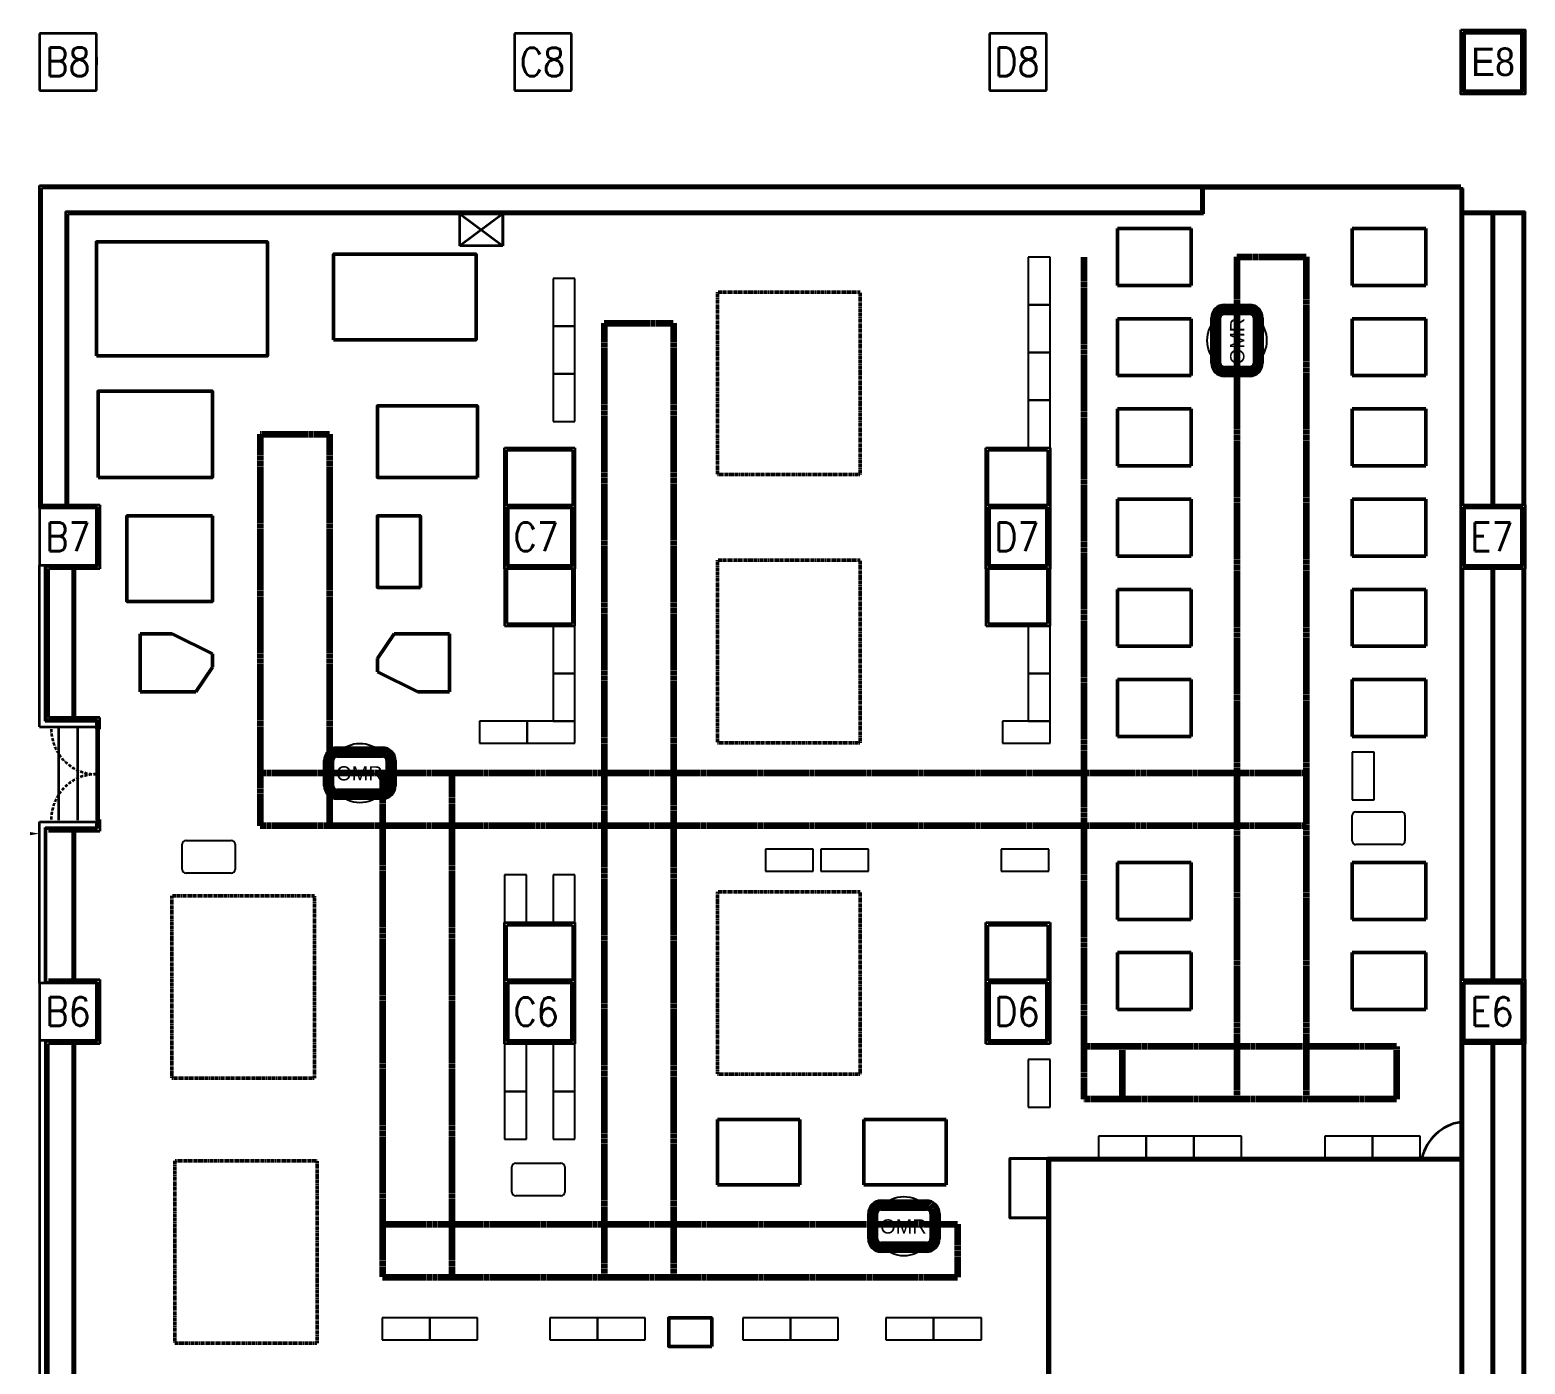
# Model space of a CAD drawing. Header units: millimetres. Extents: x 6214 to 9362, y 2671 to 7806.
# Drawn here: x 6214 to 9362, y 4996 to 7806 of the extents above; entities that cross this region are included whole.
import ezdxf

# ---------------------------------------------------------------- set-up
doc = ezdxf.new("R2010")
doc.units = ezdxf.units.MM
for name, pattern in [('ACISOWELD', [3, 2, -1]), ('AM_ISO02W050x2', [3.75, 3, -0.75]), ('HIDDEN', [9.525, 6.35, -3.175])]:
    doc.linetypes.add(name, pattern=pattern)
for name, color, linetype, lineweight in [('Arch', 7, 'Continuous', 35), ('M06-Machine', 150, 'Continuous', 50), ('M09-桌子', 11, 'Continuous', 40)]:
    doc.layers.add(name, color=color, linetype=linetype, lineweight=lineweight)
doc.styles.add('AEH', font='SIMPLEX.shx', dxfattribs={"width": 0.9, "bigfont": 'ae.shx'})
doc.styles.get("Standard").update_dxf_attribs({"font": 'arial.ttf'})

# ---------------------------------------------------------------- blocks, each defined once
blk = doc.blocks.new('Taping')
at = {"layer": 'M06-Machine'}
for p, q in [((-68.8, 173), (68.8, 173)), ((-68.8, 0), (-68.8, 173)), ((68.8, 173), (68.8, 0)), ((68.8, 0), (-68.8, 0))]:
    blk.add_line(p, q, dxfattribs=at)
blk = doc.blocks.new('TSK 300TX')
at = {"layer": 'M06-Machine'}
for p, q in [((122.3, 0), (0, 0)), ((0, 0), (0, -116.8)), ((122.3, -66.8), (122.3, 0)), ((122.3, -66.8), (80, -151.8)), ((52, -151.8), (0, -116.8)), ((52, -151.8), (80, -151.8))]:
    blk.add_line(p, q, dxfattribs=at)

msp = doc.modelspace()

# ---------------------------------------------------------------- hatches: boundary and pattern name
h = msp.add_hatch()
h.set_pattern_fill('ANSI31', color=1, angle=90, style=0)
h.set_pattern_definition([(135, (14942.672, -832.681), (-2.245064, -2.245064), [])])
edge = h.paths.add_edge_path()
edge.add_line((8720.6, 7104.4), (8720.6, 7199.6))
edge.add_arc((8728.6, 7104.4), 8, 180, 270)
edge.add_line((8781.7, 7096.4), (8728.6, 7096.4))
edge.add_arc((8728.6, 7199.6), 8, 90, 180)
edge.add_line((8728.6, 7207.6), (8781.7, 7207.6))
edge.add_arc((8781.7, 7104.4), 8, 270, 360)
edge.add_line((8789.7, 7199.6), (8789.7, 7104.4))
edge.add_arc((8781.7, 7199.6), 8, 0, 90)
edge = h.paths.add_edge_path()
edge.add_line((8700.6, 7104.4), (8700.6, 7199.6))
edge.add_arc((8728.6, 7199.6), 28, 90, 180)
edge.add_line((8728.6, 7227.6), (8781.7, 7227.6))
edge.add_arc((8781.7, 7199.6), 28, 0, 90)
edge.add_line((8809.7, 7199.6), (8809.7, 7104.4))
edge.add_arc((8781.7, 7104.4), 28, 270, 360)
edge.add_line((8781.7, 7076.4), (8728.6, 7076.4))
edge.add_arc((8728.6, 7104.4), 28, 180, 270)
h = msp.add_hatch()
h.set_pattern_fill('ANSI31', color=1, angle=360, style=0)
h.set_pattern_definition([(45, (-1075.8032, 53.4578), (-2.245064, 2.245064), [])])
edge = h.paths.add_edge_path()
edge.add_line((6861.2, 6275.5), (6956.4, 6275.5))
edge.add_arc((6861.2, 6267.5), 8, 90, 180)
edge.add_line((6853.2, 6214.4), (6853.2, 6267.5))
edge.add_arc((6956.4, 6267.5), 8, 0, 90)
edge.add_line((6964.4, 6267.5), (6964.4, 6214.4))
edge.add_arc((6861.2, 6214.4), 8, 180, 270)
edge.add_line((6956.4, 6206.4), (6861.2, 6206.4))
edge.add_arc((6956.4, 6214.4), 8, 270, 360)
edge = h.paths.add_edge_path()
edge.add_line((6861.2, 6295.5), (6956.4, 6295.5))
edge.add_arc((6956.4, 6267.5), 28, 0, 90)
edge.add_line((6984.4, 6267.5), (6984.4, 6214.4))
edge.add_arc((6956.4, 6214.4), 28, 270, 360)
edge.add_line((6956.4, 6186.4), (6861.2, 6186.4))
edge.add_arc((6861.2, 6214.4), 28, 180, 270)
edge.add_line((6833.2, 6214.4), (6833.2, 6267.5))
edge.add_arc((6861.2, 6267.5), 28, 90, 180)
h = msp.add_hatch()
h.set_pattern_fill('ANSI31', color=1, angle=360, style=0)
h.set_pattern_definition([(45, (69.4057, -900.7315), (-2.245064, 2.245064), [])])
edge = h.paths.add_edge_path()
edge.add_line((8006.4, 5321.4), (8101.6, 5321.4))
edge.add_arc((8006.4, 5313.4), 8, 90, 180)
edge.add_line((7998.4, 5260.3), (7998.4, 5313.4))
edge.add_arc((8101.6, 5313.4), 8, 0, 90)
edge.add_line((8109.6, 5313.4), (8109.6, 5260.3))
edge.add_arc((8006.4, 5260.3), 8, 180, 270)
edge.add_line((8101.6, 5252.3), (8006.4, 5252.3))
edge.add_arc((8101.6, 5260.3), 8, 270, 360)
edge = h.paths.add_edge_path()
edge.add_line((8006.4, 5341.4), (8101.6, 5341.4))
edge.add_arc((8101.6, 5313.4), 28, 0, 90)
edge.add_line((8129.6, 5313.4), (8129.6, 5260.3))
edge.add_arc((8101.6, 5260.3), 28, 270, 360)
edge.add_line((8101.6, 5232.3), (8006.4, 5232.3))
edge.add_arc((8006.4, 5260.3), 28, 180, 270)
edge.add_line((7978.4, 5260.3), (7978.4, 5313.4))
edge.add_arc((8006.4, 5313.4), 28, 90, 180)

# ---------------------------------------------------------------- linework, layer by layer
at = {"color": 30}
for p, q in [((8361.6, 7327.6), (8315.4, 7327.6)), ((8315.4, 7327.6), (8315.4, 7227.2)), ((8361.6, 7227.2), (8361.6, 7327.6)), ((7361.6, 7282.7), (7315.4, 7282.7)), ((7315.4, 7282.7), (7315.4, 7182.3)), ((7361.6, 7182.3), (7361.6, 7282.7)), ((8361.6, 7227.2), (8315.4, 7227.2)), ((8315.4, 7227.2), (8315.4, 7126.8)), ((8315.4, 7227.2), (8361.6, 7227.2)), ((8361.6, 7126.8), (8361.6, 7227.2)), ((7361.6, 7182.3), (7315.4, 7182.3)), ((7315.4, 7182.3), (7315.4, 7081.9)), ((7315.4, 7182.3), (7361.6, 7182.3)), ((7361.6, 7081.9), (7361.6, 7182.3)), ((8361.6, 7126.8), (8315.4, 7126.8)), ((8315.4, 7126.8), (8315.4, 7026.4)), ((8315.4, 7126.8), (8361.6, 7126.8)), ((8361.6, 7026.4), (8361.6, 7126.8)), ((7361.6, 7081.9), (7315.4, 7081.9)), ((7315.4, 7081.9), (7315.4, 6981.5)), ((7315.4, 7081.9), (7361.6, 7081.9)), ((7361.6, 6981.5), (7361.6, 7081.9)), ((8361.6, 7026.4), (8315.4, 7026.4)), ((8315.4, 7026.4), (8315.4, 6926)), ((8315.4, 7026.4), (8361.6, 7026.4)), ((8361.6, 6926), (8361.6, 7026.4)), ((7315.4, 6981.5), (7361.6, 6981.5)), ((8315.4, 6926), (8361.6, 6926)), ((7361.6, 6551), (7315.4, 6551)), ((7315.4, 6551), (7315.4, 6450.6)), ((7361.6, 6450.6), (7361.6, 6551)), ((8361.6, 6551), (8315.4, 6551)), ((8315.4, 6551), (8315.4, 6450.6)), ((8361.6, 6450.6), (8361.6, 6551)), ((7361.6, 6450.6), (7315.4, 6450.6)), ((7315.4, 6450.6), (7315.4, 6350.2)), ((7315.4, 6450.6), (7361.6, 6450.6)), ((7361.6, 6350.2), (7361.6, 6450.6)), ((8315.4, 6450.6), (8361.6, 6450.6)), ((8361.6, 6450.6), (8315.4, 6450.6)), ((8315.4, 6450.6), (8315.4, 6350.2)), ((8361.6, 6350.2), (8361.6, 6450.6)), ((7261.2, 6350.2), (7160.8, 6350.2)), ((7160.8, 6350.2), (7160.8, 6304)), ((7261.2, 6304), (7261.2, 6350.2)), ((7361.6, 6350.2), (7261.2, 6350.2)), ((7261.2, 6350.2), (7261.2, 6304)), ((7315.4, 6350.2), (7361.6, 6350.2)), ((7361.6, 6304), (7361.6, 6350.2)), ((8361.6, 6350.2), (8261.2, 6350.2)), ((8261.2, 6350.2), (8261.2, 6304)), ((8315.4, 6350.2), (8361.6, 6350.2)), ((8361.6, 6304), (8361.6, 6350.2)), ((7160.8, 6304), (7261.2, 6304)), ((7261.2, 6304), (7361.6, 6304)), ((8261.2, 6304), (8361.6, 6304)), ((8997.6, 6285.2), (8997.6, 6184.8)), ((9043.8, 6285.2), (8997.6, 6285.2)), ((9043.8, 6184.8), (9043.8, 6285.2)), ((8997.6, 6184.8), (9043.8, 6184.8)), ((7863.1, 6080.9), (7762.7, 6080.9)), ((7762.7, 6080.9), (7762.7, 6034.7)), ((7863.1, 6034.7), (7863.1, 6080.9)), ((7979.6, 6080.9), (7879.2, 6080.9)), ((7879.2, 6080.9), (7879.2, 6034.7)), ((7979.6, 6034.7), (7979.6, 6080.9)), ((8359.2, 6080.9), (8258.8, 6080.9)), ((8258.8, 6080.9), (8258.8, 6034.7)), ((8359.2, 6034.7), (8359.2, 6080.9)), ((7213.3, 6026.4), (7213.3, 5926)), ((7259.5, 6026.4), (7213.3, 6026.4)), ((7259.5, 5926), (7259.5, 6026.4)), ((7361.6, 6026.4), (7315.4, 6026.4)), ((7315.4, 6026.4), (7315.4, 5926)), ((7361.6, 5926), (7361.6, 6026.4)), ((7762.7, 6034.7), (7863.1, 6034.7)), ((7879.2, 6034.7), (7979.6, 6034.7)), ((8258.8, 6034.7), (8359.2, 6034.7)), ((7213.3, 5926), (7259.5, 5926)), ((7315.4, 5926), (7361.6, 5926)), ((7213.3, 5671), (7213.3, 5570.6)), ((7259.5, 5671), (7213.3, 5671)), ((7259.5, 5570.6), (7259.5, 5671)), ((7361.6, 5671), (7315.4, 5671)), ((7315.4, 5671), (7315.4, 5570.6)), ((7361.6, 5570.6), (7361.6, 5671)), ((8361.6, 5637.9), (8315.4, 5637.9)), ((8315.4, 5637.9), (8315.4, 5537.5)), ((8361.6, 5537.5), (8361.6, 5637.9)), ((7213.3, 5570.6), (7213.3, 5470.2)), ((7259.5, 5570.6), (7213.3, 5570.6)), ((7213.3, 5570.6), (7259.5, 5570.6)), ((7259.5, 5470.2), (7259.5, 5570.6)), ((7361.6, 5570.6), (7315.4, 5570.6)), ((7315.4, 5570.6), (7315.4, 5470.2)), ((7315.4, 5570.6), (7361.6, 5570.6)), ((7361.6, 5470.2), (7361.6, 5570.6)), ((8315.4, 5537.5), (8361.6, 5537.5)), ((7213.3, 5470.2), (7259.5, 5470.2)), ((7315.4, 5470.2), (7361.6, 5470.2)), ((8563.9, 5476.4), (8463.5, 5476.4)), ((8463.5, 5476.4), (8463.5, 5430.2)), ((8563.9, 5430.2), (8563.9, 5476.4)), ((8664.3, 5476.4), (8563.9, 5476.4)), ((8563.9, 5476.4), (8563.9, 5430.2)), ((8664.3, 5430.2), (8664.3, 5476.4)), ((8764.7, 5476.4), (8664.3, 5476.4)), ((8664.3, 5476.4), (8664.3, 5430.2)), ((8764.7, 5430.2), (8764.7, 5476.4)), ((9040.5, 5476.4), (8940.1, 5476.4)), ((8940.1, 5476.4), (8940.1, 5430.2)), ((9040.5, 5430.2), (9040.5, 5476.4)), ((9140.9, 5476.4), (9040.5, 5476.4)), ((9040.5, 5476.4), (9040.5, 5430.2)), ((9140.9, 5430.2), (9140.9, 5476.4)), ((8563.9, 5430.2), (8664.3, 5430.2)), ((8664.3, 5430.2), (8764.7, 5430.2)), ((8940.1, 5430.2), (9040.5, 5430.2)), ((9040.5, 5430.2), (9140.9, 5430.2)), ((7056.3, 5093.5), (6955.9, 5093.5)), ((6955.9, 5093.5), (6955.9, 5047.3)), ((7056.3, 5047.3), (7056.3, 5093.5)), ((7156.7, 5093.5), (7056.3, 5093.5)), ((7056.3, 5093.5), (7056.3, 5047.3)), ((7156.7, 5047.3), (7156.7, 5093.5)), ((7409.1, 5093.5), (7308.7, 5093.5)), ((7308.7, 5093.5), (7308.7, 5047.3)), ((7409.1, 5047.3), (7409.1, 5093.5)), ((7509.5, 5093.5), (7409.1, 5093.5)), ((7409.1, 5093.5), (7409.1, 5047.3)), ((7509.5, 5047.3), (7509.5, 5093.5)), ((7815.4, 5093.5), (7715, 5093.5)), ((7715, 5093.5), (7715, 5047.3)), ((7815.4, 5047.3), (7815.4, 5093.5)), ((7915.8, 5093.5), (7815.4, 5093.5)), ((7815.4, 5093.5), (7815.4, 5047.3)), ((7915.8, 5047.3), (7915.8, 5093.5)), ((8116.6, 5093.5), (8016.2, 5093.5)), ((8016.2, 5093.5), (8016.2, 5047.3)), ((8116.6, 5047.3), (8116.6, 5093.5)), ((8217, 5093.5), (8116.6, 5093.5)), ((8116.6, 5093.5), (8116.6, 5047.3)), ((8217, 5047.3), (8217, 5093.5)), ((6955.9, 5047.3), (7056.3, 5047.3)), ((7056.3, 5047.3), (7156.7, 5047.3)), ((7308.7, 5047.3), (7409.1, 5047.3)), ((7409.1, 5047.3), (7509.5, 5047.3)), ((7715, 5047.3), (7815.4, 5047.3)), ((7815.4, 5047.3), (7915.8, 5047.3)), ((8016.2, 5047.3), (8116.6, 5047.3)), ((8116.6, 5047.3), (8217, 5047.3))]:
    msp.add_line(p, q, dxfattribs=at)
at = {"color": 3, "linetype": 'AM_ISO02W050x2', "lineweight": 100}
for p, q in [((8432.6, 7327.6), (8432.6, 5554)), ((8755.1, 7327.9), (8755.1, 5554)), ((8755.1, 7327.9), (8901.1, 7327.9)), ((8901.1, 7327.9), (8901.1, 5554)), ((7422.7, 7188.6), (7422.7, 5179.6)), ((7422.7, 7188.6), (7568.7, 7188.6)), ((7568.7, 7188.6), (7568.7, 5179.6)), ((6699, 6954.4), (6699, 6129.8)), ((6699, 6954.4), (6845, 6954.4)), ((6845, 6954.4), (6845, 6129.8)), ((8901.1, 6241), (6699, 6241)), ((6956.3, 6241), (6956.3, 5179.6)), ((7102.3, 6241), (7102.3, 5179.6)), ((8901.1, 6129.8), (6699, 6129.8)), ((9090.7, 5665.3), (8432.6, 5665.3)), ((8513.7, 5665.3), (8513.7, 5554)), ((9090.7, 5665.3), (9090.7, 5554)), ((9090.7, 5554), (8432.6, 5554)), ((6956.3, 5290.8), (8166.8, 5290.8)), ((8166.8, 5290.8), (8166.8, 5179.6)), ((6956.3, 5179.6), (8166.8, 5179.6))]:
    msp.add_line(p, q, dxfattribs=at)
for p, q in [((8728.6, 7227.6), (8781.7, 7227.6)), ((8700.6, 7104.4), (8700.6, 7199.6)), ((8720.6, 7104.4), (8720.6, 7199.6)), ((8728.6, 7207.6), (8781.7, 7207.6)), ((8789.7, 7199.6), (8789.7, 7104.4)), ((8809.7, 7199.6), (8809.7, 7104.4)), ((8781.7, 7096.4), (8728.6, 7096.4)), ((8781.7, 7076.4), (8728.6, 7076.4)), ((6861.2, 6295.5), (6956.4, 6295.5)), ((6833.2, 6214.4), (6833.2, 6267.5)), ((6853.2, 6214.4), (6853.2, 6267.5)), ((6861.2, 6275.5), (6956.4, 6275.5)), ((6964.4, 6267.5), (6964.4, 6214.4)), ((6984.4, 6267.5), (6984.4, 6214.4)), ((6956.4, 6206.4), (6861.2, 6206.4)), ((6956.4, 6186.4), (6861.2, 6186.4)), ((8006.4, 5341.4), (8101.6, 5341.4)), ((8006.4, 5321.4), (8101.6, 5321.4)), ((7978.4, 5260.3), (7978.4, 5313.4)), ((7998.4, 5260.3), (7998.4, 5313.4)), ((8109.6, 5313.4), (8109.6, 5260.3)), ((8129.6, 5313.4), (8129.6, 5260.3)), ((8101.6, 5252.3), (8006.4, 5252.3)), ((8101.6, 5232.3), (8006.4, 5232.3))]:
    msp.add_line(p, q)
at = {"color": 2}
for p, q in [((8997.6, 6098.3), (8997.6, 6151.4)), ((9005.6, 6159.4), (9100.8, 6159.4)), ((9108.8, 6151.4), (9108.8, 6098.3)), ((6534.8, 6038), (6534.8, 6091.1)), ((6542.8, 6099.1), (6638, 6099.1)), ((6646, 6091.1), (6646, 6038)), ((9100.8, 6090.3), (9005.6, 6090.3)), ((6638, 6030), (6542.8, 6030)), ((7236.8, 5419.7), (7332, 5419.7)), ((7228.8, 5358.6), (7228.8, 5411.7)), ((7340, 5411.7), (7340, 5358.6)), ((7332, 5350.6), (7236.8, 5350.6))]:
    msp.add_line(p, q, dxfattribs=at)
for centre in [(8755.1, 7152), (6908.8, 6241), (8054, 5286.8)]:
    msp.add_circle(centre, 62.5)
for centre, radius, start, end in [((8728.6, 7199.6), 28, 90, 180), ((8781.7, 7199.6), 28, 0, 90), ((8728.6, 7199.6), 8, 90, 180), ((8781.7, 7199.6), 8, 0, 90), ((8728.6, 7104.4), 28, 180, 270), ((8728.6, 7104.4), 8, 180, 270), ((8781.7, 7104.4), 8, 270, 0), ((8781.7, 7104.4), 28, 270, 0), ((6861.2, 6267.5), 28, 90, 180), ((6956.4, 6267.5), 28, 0, 90), ((6861.2, 6267.5), 8, 90, 180), ((6956.4, 6267.5), 8, 0, 90), ((6861.2, 6214.4), 28, 180, 270), ((6861.2, 6214.4), 8, 180, 270), ((6956.4, 6214.4), 8, 270, 0), ((6956.4, 6214.4), 28, 270, 0), ((8006.4, 5313.4), 28, 90, 180), ((8006.4, 5313.4), 8, 90, 180), ((8101.6, 5313.4), 28, 0, 90), ((8101.6, 5313.4), 8, 0, 90), ((8006.4, 5260.3), 28, 180, 270), ((8006.4, 5260.3), 8, 180, 270), ((8101.6, 5260.3), 8, 270, 0), ((8101.6, 5260.3), 28, 270, 0)]:
    msp.add_arc(centre, radius, start, end)
for centre, start, end in [((9005.6, 6151.4), 90, 180), ((9100.8, 6151.4), 0, 90), ((6542.8, 6091.1), 90, 180), ((6638, 6091.1), 0, 90), ((9005.6, 6098.3), 180, 270), ((9100.8, 6098.3), 270, 0), ((6542.8, 6038), 180, 270), ((6638, 6038), 270, 0), ((7236.8, 5411.7), 90, 180), ((7332, 5411.7), 0, 90), ((7236.8, 5358.6), 180, 270), ((7332, 5358.6), 270, 0)]:
    msp.add_arc(centre, 8, start, end, dxfattribs=at)
at = {"layer": 'Arch'}
for p, q in [((6354.1, 7798.5), (6234.1, 7798.5)), ((6234.1, 7798.5), (6234.1, 7678.5)), ((6354.1, 7678.5), (6354.1, 7798.5)), ((7234.1, 7798.5), (7234.1, 7678.5)), ((7354.1, 7798.5), (7234.1, 7798.5)), ((7354.1, 7678.5), (7354.1, 7798.5)), ((8354.1, 7798.5), (8234.1, 7798.5)), ((8234.1, 7798.5), (8234.1, 7678.5)), ((8354.1, 7678.5), (8354.1, 7798.5)), ((6354.1, 7748.5), (6354.1, 7732.5)), ((6354.1, 7748.5), (6354.1, 7732.5)), ((7234.1, 7748.5), (7234.1, 7732.5)), ((7234.1, 7748.5), (7234.1, 7732.5)), ((6234.1, 7678.5), (6354.1, 7678.5)), ((7234.1, 7678.5), (7354.1, 7678.5)), ((8234.1, 7678.5), (8354.1, 7678.5)), ((6234.1, 6798.5), (6234.1, 7478.5)), ((6234.1, 7478.5), (9226.6, 7478.5)), ((6239.1, 6798.5), (6239.1, 7473.5)), ((6239.1, 7473.5), (9226.6, 7473.5)), ((8354.1, 7473.5), (9226.6, 7473.5)), ((8679.8, 7473.5), (8679.8, 7418.5)), ((9231.4, 7472), (8684.8, 7472)), ((8684.8, 7472), (8684.8, 7418.5)), ((9108.6, 7478.5), (9226.6, 7478.5)), ((9226.6, 6806), (9226.6, 7472)), ((9231.6, 6806), (9231.6, 7472)), ((6289.1, 7423.5), (8684.8, 7423.5)), ((6289.1, 7423.5), (6289.1, 6806)), ((6294.1, 7418.5), (8684.8, 7418.5)), ((6294.1, 7418.5), (6294.1, 6806)), ((7119.4, 7351.6), (7119.4, 7418.5)), ((7119.4, 7418.5), (7209.8, 7351.6)), ((7209.8, 7418.5), (7119.4, 7351.6)), ((9226.4, 7423.5), (9361.6, 7423.5)), ((9226.4, 7418.5), (9361.6, 7418.5)), ((9291.6, 6806), (9291.6, 7423.5)), ((9296.6, 6806), (9296.6, 7423.5)), ((9356.6, 6806), (9356.6, 7423.5)), ((9361.6, 6806), (9361.6, 7423.5)), ((7209.8, 7351.6), (7119.4, 7351.6)), ((7213.3, 6806), (7213.3, 6926)), ((7213.3, 6926), (7361.6, 6926)), ((7361.6, 6926), (7361.6, 6806)), ((8226.6, 6806), (8226.6, 6926)), ((8226.6, 6926), (8361.6, 6926)), ((8361.6, 6926), (8361.6, 6806)), ((7218.3, 6806), (7218.3, 6921)), ((7218.3, 6921), (7356.6, 6921)), ((7356.6, 6921), (7356.6, 6806)), ((8231.6, 6806), (8231.6, 6921)), ((8231.6, 6921), (8356.6, 6921)), ((8356.6, 6921), (8356.6, 6806)), ((6239.1, 6806), (6361.6, 6806)), ((6239.1, 6801), (6356.6, 6801)), ((6356.6, 6801), (6356.6, 6676)), ((6361.6, 6806), (6361.6, 6671)), ((7213.3, 6806), (7361.6, 6806)), ((7213.3, 6671), (7213.3, 6806)), ((7218.3, 6801), (7356.6, 6801)), ((7218.3, 6676), (7218.3, 6801)), ((7356.6, 6801), (7356.6, 6676)), ((7361.6, 6806), (7361.6, 6671)), ((8226.6, 6806), (8361.6, 6806)), ((8226.6, 6671), (8226.6, 6806)), ((8231.6, 6801), (8356.6, 6801)), ((8231.6, 6676), (8231.6, 6801)), ((8356.6, 6801), (8356.6, 6676)), ((8361.6, 6806), (8361.6, 6671)), ((9226.6, 6806), (9361.6, 6806)), ((9226.6, 6671), (9226.6, 6806)), ((9226.6, 6671), (9226.6, 6806)), ((9226.6, 6671), (9226.6, 6806)), ((9231.6, 6801), (9356.6, 6801)), ((9231.6, 6676), (9231.6, 6801)), ((9231.6, 6676), (9231.6, 6801)), ((9231.6, 6676), (9231.6, 6801)), ((9356.6, 6801), (9356.6, 6676)), ((9361.6, 6806), (9361.6, 6671)), ((6234.1, 6798.5), (6234.1, 6678.5)), ((6354.1, 6798.5), (6234.1, 6798.5)), ((6234.1, 6798.5), (6234.1, 6678.5)), ((6354.1, 6678.5), (6354.1, 6798.5)), ((7354.1, 6798.5), (7220.8, 6798.5)), ((7220.8, 6798.5), (7220.8, 6678.5)), ((7354.1, 6678.5), (7354.1, 6798.5)), ((8354.1, 6798.5), (8234.1, 6798.5)), ((8234.1, 6798.5), (8234.1, 6678.5)), ((8354.1, 6678.5), (8354.1, 6798.5)), ((9354.1, 6798.5), (9234.1, 6798.5)), ((9234.1, 6798.5), (9234.1, 6678.5)), ((9234.1, 6798.5), (9234.1, 6678.5)), ((9234.1, 6798.5), (9234.1, 6678.5)), ((9354.1, 6678.5), (9354.1, 6798.5)), ((6234.1, 6338.5), (6234.1, 6678.5)), ((6234.1, 6678.5), (6354.1, 6678.5)), ((6246.1, 6350.5), (6246.1, 6678.5)), ((6248.6, 6676), (6248.6, 6353)), ((6356.6, 6676), (6248.6, 6676)), ((7356.6, 6676), (7218.3, 6676)), ((7220.8, 6678.5), (7354.1, 6678.5)), ((8356.6, 6676), (8231.6, 6676)), ((8234.1, 6678.5), (8354.1, 6678.5)), ((9356.6, 6676), (9231.6, 6676)), ((9234.1, 6678.5), (9354.1, 6678.5)), ((6253.6, 6671), (6253.6, 6358)), ((6361.6, 6671), (6253.6, 6671)), ((6303.6, 6671), (6303.6, 6358)), ((6308.6, 6671), (6308.6, 6358)), ((7361.6, 6671), (7213.3, 6671)), ((7213.3, 6671), (7213.3, 6551)), ((7218.3, 6671), (7218.3, 6556)), ((7356.6, 6556), (7356.6, 6671)), ((7361.6, 6551), (7361.6, 6671)), ((8226.6, 6671), (8226.6, 6551)), ((8361.6, 6671), (8226.6, 6671)), ((8231.6, 6671), (8231.6, 6556)), ((8356.6, 6556), (8356.6, 6671)), ((8361.6, 6551), (8361.6, 6671)), ((9361.6, 6671), (9226.6, 6671)), ((9226.6, 5806), (9226.6, 6671)), ((9231.6, 5806), (9231.6, 6671)), ((9291.6, 5806), (9291.6, 6671)), ((9296.6, 5806), (9296.6, 6671)), ((9356.6, 5806), (9356.6, 6671)), ((9361.6, 5806), (9361.6, 6671)), ((7213.3, 6551), (7361.6, 6551)), ((7218.3, 6556), (7356.6, 6556)), ((8226.6, 6551), (8361.6, 6551)), ((8231.6, 6556), (8356.6, 6556)), ((6361.6, 6358), (6253.6, 6358)), ((6361.6, 6333.5), (6361.6, 6358)), ((6234.1, 6338.5), (6354.1, 6338.5)), ((6246.1, 6350.5), (6354.1, 6350.5)), ((6356.6, 6353), (6248.6, 6353)), ((6274.1, 6335.5), (6274.1, 6141.5)), ((6314.1, 6335.5), (6314.1, 6141.5)), ((6354.1, 6338.5), (6354.1, 6350.5)), ((6354.1, 6333.5), (6354.1, 6335.5)), ((6354.1, 6333.5), (6361.6, 6333.5)), ((6354.1, 6333.5), (6354.1, 6238.5)), ((6359.1, 6333.5), (6354.1, 6333.5)), ((6356.6, 6333.5), (6356.6, 6353)), ((6359.1, 6238.5), (6359.1, 6333.5)), ((6354.1, 6238.5), (6354.1, 6143.5)), ((6359.1, 6238.5), (6354.1, 6238.5)), ((6354.1, 6238.5), (6359.1, 6238.5)), ((6359.1, 6238.5), (6354.1, 6238.5)), ((6354.1, 6238.5), (6359.1, 6238.5)), ((6359.1, 6143.5), (6359.1, 6238.5)), ((6234.1, 6138.5), (6354.1, 6138.5)), ((6234.1, 5798.5), (6234.1, 6138.5)), ((6361.6, 6143.5), (6354.1, 6143.5)), ((6354.1, 6143.5), (6354.1, 6141.5)), ((6354.1, 6143.5), (6359.1, 6143.5)), ((6354.1, 6143.5), (6359.1, 6143.5)), ((6354.1, 6126.5), (6354.1, 6138.5)), ((6356.6, 6124), (6356.6, 6143.5)), ((6361.6, 6143.5), (6361.6, 6119)), ((6246.1, 6126.5), (6354.1, 6126.5)), ((6246.1, 5798.5), (6246.1, 6126.5)), ((6248.6, 5801), (6248.6, 6124)), ((6248.6, 6124), (6356.6, 6124)), ((6253.6, 6119), (6361.6, 6119)), ((6303.6, 6119), (6303.6, 5806)), ((6308.6, 6119), (6308.6, 5806)), ((7213.3, 5806), (7213.3, 5926)), ((7213.3, 5926), (7361.6, 5926)), ((7213.3, 5806), (7213.3, 5926)), ((7213.3, 5926), (7361.6, 5926)), ((7218.3, 5806), (7218.3, 5921)), ((7218.3, 5921), (7356.6, 5921)), ((7218.3, 5806), (7218.3, 5921)), ((7218.3, 5921), (7356.6, 5921)), ((7356.6, 5921), (7356.6, 5806)), ((7356.6, 5921), (7356.6, 5806)), ((7361.6, 5926), (7361.6, 5806)), ((7361.6, 5926), (7361.6, 5806)), ((8226.6, 5806), (8226.6, 5926)), ((8226.6, 5926), (8361.6, 5926)), ((8231.6, 5806), (8231.6, 5921)), ((8231.6, 5921), (8356.6, 5921)), ((8356.6, 5921), (8356.6, 5806)), ((8361.6, 5926), (8361.6, 5806)), ((6354.1, 5798.5), (6234.1, 5798.5)), ((6234.1, 5798.5), (6234.1, 5678.5)), ((6354.1, 5798.5), (6234.1, 5798.5)), ((6234.1, 5798.5), (6234.1, 5678.5)), ((6248.6, 5801), (6356.6, 5801)), ((6248.6, 5801), (6356.6, 5801)), ((6253.6, 5806), (6361.6, 5806)), ((6253.6, 5806), (6361.6, 5806)), ((6354.1, 5678.5), (6354.1, 5798.5)), ((6354.1, 5678.5), (6354.1, 5798.5)), ((6356.6, 5801), (6356.6, 5676)), ((6356.6, 5801), (6356.6, 5676)), ((6361.6, 5806), (6361.6, 5671)), ((6361.6, 5806), (6361.6, 5671)), ((7213.3, 5806), (7361.6, 5806)), ((7213.3, 5671), (7213.3, 5806)), ((7218.3, 5801), (7356.6, 5801)), ((7218.3, 5676), (7218.3, 5801)), ((7354.1, 5798.5), (7220.8, 5798.5)), ((7220.8, 5798.5), (7220.8, 5678.5)), ((7354.1, 5678.5), (7354.1, 5798.5)), ((7356.6, 5801), (7356.6, 5676)), ((7361.6, 5806), (7361.6, 5671)), ((8226.6, 5806), (8361.6, 5806)), ((8226.6, 5671), (8226.6, 5806)), ((8231.6, 5801), (8356.6, 5801)), ((8231.6, 5676), (8231.6, 5801)), ((8354.1, 5798.5), (8234.1, 5798.5)), ((8234.1, 5798.5), (8234.1, 5678.5)), ((8354.1, 5678.5), (8354.1, 5798.5)), ((8356.6, 5801), (8356.6, 5676)), ((8361.6, 5806), (8361.6, 5671)), ((6234.1, 5678.5), (6234.1, 4798.5)), ((6234.1, 5678.5), (6354.1, 5678.5)), ((6234.1, 5678.5), (6354.1, 5678.5)), ((6246.1, 5678.5), (6246.1, 4798.5)), ((6248.6, 4801), (6248.6, 5676)), ((6356.6, 5676), (6248.6, 5676)), ((6356.6, 5676), (6248.6, 5676)), ((6253.6, 4806), (6253.6, 5671)), ((6361.6, 5671), (6253.6, 5671)), ((6361.6, 5671), (6253.6, 5671)), ((6303.6, 5671), (6303.6, 4806)), ((6308.6, 5671), (6308.6, 4806)), ((7361.6, 5671), (7213.3, 5671)), ((7356.6, 5676), (7218.3, 5676)), ((7220.8, 5678.5), (7354.1, 5678.5)), ((8361.6, 5671), (8226.6, 5671)), ((8356.6, 5676), (8231.6, 5676)), ((8234.1, 5678.5), (8354.1, 5678.5)), ((9226.6, 4806), (9226.6, 5671)), ((9231.6, 4806), (9231.6, 5671)), ((9291.6, 4806), (9291.6, 5671)), ((9296.6, 4806), (9296.6, 5671)), ((9356.6, 4806), (9356.6, 5671)), ((9361.6, 4806), (9361.6, 5671)), ((8356.6, 4926), (8356.6, 5430.2)), ((9226.4, 5430.2), (8356.6, 5430.2)), ((9226.4, 5425.2), (8356.6, 5425.2)), ((8361.6, 4926), (8361.6, 5430.2)), ((9226.4, 5430.2), (9144.4, 5430.2))]:
    msp.add_line(p, q, dxfattribs=at)
at = {"layer": 'Arch', "linetype": 'HIDDEN'}
msp.add_line((8354.1, 7709), (8354.1, 7779), dxfattribs=at)
at = {"layer": 'Arch'}
for points in [[(9226.6, 7806), (9361.6, 7806), (9361.6, 7671), (9226.6, 7671)], [(9231.6, 7801), (9356.6, 7801), (9356.6, 7676), (9231.6, 7676)], [(9234.1, 7678.5), (9354.1, 7678.5), (9354.1, 7798.5), (9234.1, 7798.5)], [(9226.6, 5806), (9361.6, 5806), (9361.6, 5671), (9226.6, 5671)], [(9231.6, 5801), (9356.6, 5801), (9356.6, 5676), (9231.6, 5676)], [(9234.1, 5798.5), (9354.1, 5798.5), (9354.1, 5678.5), (9234.1, 5678.5)]]:
    msp.add_lwpolyline(points, close=True, dxfattribs=at)
at = {"layer": 'Arch', "linetype": 'HIDDEN'}
for centre, start, end in [((6354.1, 6333.5), 180, 270), ((6354.1, 6143.5), 90, 180), ((6354.1, 6143.5), 90, 180)]:
    msp.add_arc(centre, 95, start, end, dxfattribs=at)
at = {"layer": 'Arch'}
msp.add_arc((9242, 5407.2), 100.2, 98.919, 166.7315, dxfattribs=at)
msp.add_solid([(6214.1, 6116.8), (6214.1, 6110.1), (6234.1, 6113.5)], dxfattribs=at)
at = {"layer": 'M06-Machine', "linetype": 'Continuous'}
for p, q in [((8503.7, 7387.9), (8503.7, 7267.9)), ((8658.7, 7387.9), (8503.7, 7387.9)), ((8658.7, 7267.9), (8658.7, 7387.9)), ((8997.6, 7387.9), (8997.6, 7267.9)), ((9152.6, 7387.9), (8997.6, 7387.9)), ((9152.6, 7267.9), (9152.6, 7387.9)), ((8503.7, 7267.9), (8658.7, 7267.9)), ((8997.6, 7267.9), (9152.6, 7267.9)), ((8503.7, 7197.9), (8503.7, 7077.9)), ((8658.7, 7197.9), (8503.7, 7197.9)), ((8658.7, 7077.9), (8658.7, 7197.9)), ((8997.6, 7197.9), (8997.6, 7077.9)), ((9152.6, 7197.9), (8997.6, 7197.9)), ((9152.6, 7077.9), (9152.6, 7197.9)), ((8503.7, 7077.9), (8658.7, 7077.9)), ((8997.6, 7077.9), (9152.6, 7077.9)), ((8503.7, 7007.9), (8503.7, 6887.9)), ((8658.7, 7007.9), (8503.7, 7007.9)), ((8658.7, 6887.9), (8658.7, 7007.9)), ((8997.6, 7007.9), (8997.6, 6887.9)), ((9152.6, 7007.9), (8997.6, 7007.9)), ((9152.6, 6887.9), (9152.6, 7007.9)), ((8503.7, 6887.9), (8658.7, 6887.9)), ((8997.6, 6887.9), (9152.6, 6887.9)), ((8503.7, 6817.9), (8503.7, 6697.9)), ((8658.7, 6817.9), (8503.7, 6817.9)), ((8658.7, 6697.9), (8658.7, 6817.9)), ((8997.6, 6817.9), (8997.6, 6697.9)), ((9152.6, 6817.9), (8997.6, 6817.9)), ((9152.6, 6697.9), (9152.6, 6817.9)), ((8503.7, 6697.9), (8658.7, 6697.9)), ((8997.6, 6697.9), (9152.6, 6697.9)), ((8503.7, 6627.9), (8503.7, 6507.9)), ((8658.7, 6627.9), (8503.7, 6627.9)), ((8658.7, 6507.9), (8658.7, 6627.9)), ((8997.6, 6627.9), (8997.6, 6507.9)), ((9152.6, 6627.9), (8997.6, 6627.9)), ((9152.6, 6507.9), (9152.6, 6627.9)), ((8503.7, 6507.9), (8658.7, 6507.9)), ((8997.6, 6507.9), (9152.6, 6507.9)), ((8503.7, 6437.9), (8503.7, 6317.9)), ((8658.7, 6437.9), (8503.7, 6437.9)), ((8658.7, 6317.9), (8658.7, 6437.9)), ((8997.6, 6437.9), (8997.6, 6317.9)), ((9152.6, 6437.9), (8997.6, 6437.9)), ((9152.6, 6317.9), (9152.6, 6437.9)), ((8503.7, 6317.9), (8658.7, 6317.9)), ((8997.6, 6317.9), (9152.6, 6317.9)), ((8503.7, 6052.9), (8503.7, 5932.9)), ((8658.7, 6052.9), (8503.7, 6052.9)), ((8658.7, 5932.9), (8658.7, 6052.9)), ((8997.6, 6052.9), (8997.6, 5932.9)), ((9152.6, 6052.9), (8997.6, 6052.9)), ((9152.6, 5932.9), (9152.6, 6052.9)), ((8503.7, 5932.9), (8658.7, 5932.9)), ((8997.6, 5932.9), (9152.6, 5932.9)), ((8503.7, 5862.9), (8503.7, 5742.9)), ((8658.7, 5862.9), (8503.7, 5862.9)), ((8658.7, 5742.9), (8658.7, 5862.9)), ((8997.6, 5862.9), (8997.6, 5742.9)), ((9152.6, 5862.9), (8997.6, 5862.9)), ((9152.6, 5742.9), (9152.6, 5862.9)), ((8503.7, 5742.9), (8658.7, 5742.9)), ((8997.6, 5742.9), (9152.6, 5742.9))]:
    msp.add_line(p, q, dxfattribs=at)
at = {"layer": 'M06-Machine'}
for points in [[(6354.1, 7119.5), (6714.1, 7119.5), (6714.1, 7359.5), (6354.1, 7359.5)], [(6853.3, 7153.6), (7153.3, 7153.6), (7153.3, 7333.6), (6853.3, 7333.6)], [(6357.5, 6863.7), (6598.3, 6863.7), (6598.3, 7045), (6357.5, 7045)], [(7156.3, 6863.7), (6945.7, 6863.7), (6945.7, 7014.1), (7156.3, 7014.1)], [(6598.3, 6782.6), (6418.3, 6782.6), (6418.3, 6602.6), (6598.3, 6602.6)], [(7036.1, 6631.8), (6945.7, 6631.8), (6945.7, 6782.6), (7036.1, 6782.6)], [(7649.5, 5033.5), (7649.5, 5093.5), (7559.1, 5093.5), (7559.1, 5033.5)]]:
    msp.add_lwpolyline(points, close=True, dxfattribs=at)
at = {"layer": 'M06-Machine', "linetype": 'ACISOWELD'}
for points in [[(7961.9, 6869.4), (7961.9, 7253.4), (7661.9, 7253.4), (7661.9, 6869.4)], [(7961.9, 6305), (7961.9, 6689), (7661.9, 6689), (7661.9, 6305)], [(6813.2, 5598.5), (6813.2, 5982.5), (6513.2, 5982.5), (6513.2, 5598.5)], [(7961.9, 5606.7), (7961.9, 5990.7), (7661.9, 5990.7), (7661.9, 5606.7)], [(6819.1, 5040.6), (6819.1, 5424.6), (6519.1, 5424.6), (6519.1, 5040.6)]]:
    msp.add_lwpolyline(points, close=True, dxfattribs=at)
at = {"layer": 'M09-桌子'}
msp.add_line((7209.8, 7351.6), (7209.8, 7418.5), dxfattribs=at)
msp.add_lwpolyline([(8357.3, 5429.6), (8277.3, 5429.6), (8277.3, 5304.2), (8357.3, 5304.2)], close=True, dxfattribs=at)

# ---------------------------------------------------------------- block references
at = {"layer": 'M06-Machine'}
for name, p, rotation in [('TSK 300TX', (6446.5, 6412.2), 89.99999999999999), ('TSK 300TX', (7097.5, 6534.5), 270), ('Taping', (7661.9, 5442.5), 270), ('Taping', (8142.9, 5442.5), 90)]:
    msp.add_blockref(name, p, dxfattribs=dict(at, rotation=rotation))

# ---------------------------------------------------------------- texts
for rotation, p in [(89.9239, (8770.6, 7101.9)), (359.9239, (6858.8, 6225.5)), (359.9239, (8004, 5271.3))]:
    msp.add_text('OMR', height=30, rotation=rotation).set_placement(p)
at = {"layer": 'Arch', "style": 'AEH', "width": 0.9}
for s, p in [('B8', (6246.9, 7708.9)), ('C8', (7245.7, 7708.5)), ('D8', (8244.7, 7708.9)), ('B7', (6246.9, 6708.5)), ('B7', (6246.9, 6708.5)), ('C7', (7232.4, 6708.5)), ('D7', (8244.7, 6708.5)), ('E7', (9246.7, 6708.5)), ('B6', (6247, 5708.9)), ('B6', (6247, 5708.9)), ('C6', (7232.4, 5708.5)), ('D6', (8244.7, 5708.9)), ('E6', (9246.7, 5708.9))]:
    msp.add_text(s, height=60, dxfattribs=at).set_placement(p)
at = {"layer": 'Arch', "insert": (9294.1, 7738.5), "char_height": 60, "width": 120, "attachment_point": 5, "style": 'AEH'}
msp.add_mtext('{\\fArial|b0|i0|c162|p32;E8}', dxfattribs=at)

doc.saveas('drawing.dxf')
